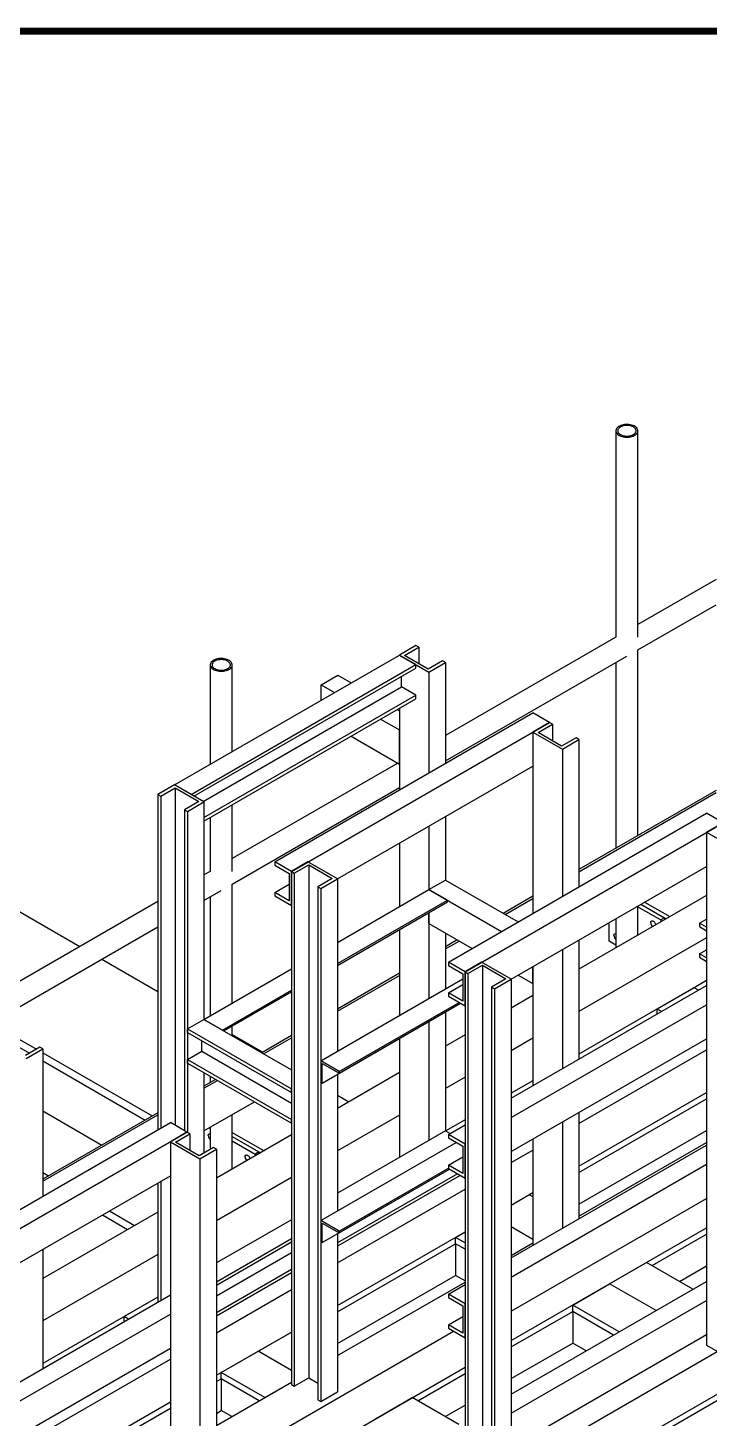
# Model space of a CAD drawing. Header units: millimetres. Extents: x 0 to 16187, y -20471 to 6290.
# Drawn here: x 383.9 to 481.9, y 5707 to 5907 of the extents above; entities that cross this region are included whole.
import ezdxf
from ezdxf.enums import TextEntityAlignment as Align

# ---------------------------------------------------------------- set-up
doc = ezdxf.new("R2010")
doc.units = ezdxf.units.MM
doc.layers.add('BORDER1', color=3, linetype='Continuous')
doc.layers.add('BORDER2', color=7, linetype='Continuous')
doc.styles.add('ROMANC', font='ROMANC', dxfattribs={"height": 5})
doc.styles.add('ROMANS', font='ROMANS.shx', dxfattribs={"width": 0.8})
doc.styles.add('ROMANT', font='ROMANT', dxfattribs={"height": 4})

# ---------------------------------------------------------------- blocks, each defined once
blk = doc.blocks.new('*U609')
at = {"layer": 'BORDER1', "color": 154, "true_color": 0x1859a9, "const_width": 1}
blk.add_lwpolyline([(1.81, 811), (1144, 811), (1144, 0), (0, 0), (0, 811)], close=True, dxfattribs=at)
at = {"layer": 'BORDER2', "flags": 8}
for tag, height, style, p in [('REV-A', 3.24, 'ROMANS', (986.93, 140.25)), ('RE-A', 8.06, 'ROMANT', (1084.63, 7.17))]:
    blk.add_attdef(tag, text='', height=height, dxfattribs=dict(at, style=style)).set_placement(p, align=Align.CENTER)
at = {"layer": 'BORDER2', "style": 'ROMANS', "width": 3.830216}
blk.add_attdef('DATE-A', text='', height=3.24, dxfattribs=at).set_placement((995.51, 140.25), (1008.51, 140.25), align=Align.FIT)
at = {"layer": 'BORDER2'}
for tag, height, style, p in [('DRN-A', 3.24, 'ROMANS', (1018.38, 140.25)), ('CHD-A', 3.24, 'ROMANS', (1032.35, 140.25)), ('APD-A', 3.24, 'ROMANS', (1046.64, 140.25)), ('CONS_CONT_VEND', 4.2, 'ROMANC', (1061.39, 72.83))]:
    blk.add_attdef(tag, text='', height=height, dxfattribs=dict(at, style=style)).set_placement(p, align=Align.CENTER)
at = {"layer": 'BORDER2', "style": 'ROMANS', "width": 0.8}
for tag, p, height in [('1:X', (997.23, 122.55), 3.5), ('LOC', (1042.74, 122.55), 3.5), ('PROJ_NO', (1118.64, 122.55), 3.5), ('CONS_DRG_NO', (1011, 63), 3)]:
    blk.add_attdef(tag, p, '', height=height, dxfattribs=at)
at = {"layer": 'BORDER2', "lineweight": 30, "width": 0.8, "flags": 104}
blk.add_attdef('COMMENTS-A', text='', height=2.2, dxfattribs=at).set_placement((1055.21, 142.07), align=Align.MIDDLE_LEFT)
at = {"layer": 'BORDER2', "style": 'ROMANS', "width": 0.8}
for tag, p in [('PROJECT_TITLE_1', (1061.07, 55.35)), ('PROJECT_TITLE_2', (1061.07, 49.3))]:
    blk.add_attdef(tag, text='', height=3.5, dxfattribs=at).set_placement(p, align=Align.MIDDLE)
at = {"layer": 'BORDER2', "style": 'ROMANT', "width": 0.8}
for tag, p in [('DRG_TITLE_1', (1061.07, 36.31)), ('DRG_TITLE_2', (1061.07, 28.31)), ('DRG_TITLE_3', (1061.07, 20.31))]:
    blk.add_attdef(tag, text='', height=5, dxfattribs=at).set_placement(p, align=Align.CENTER)
at = {"layer": 'BORDER2', "style": 'ROMANT'}
for tag, p in [('AR', (995, 7.17)), ('PA', (1011.74, 7.17)), ('DC', (1028.45, 7.17)), ('TS', (1120.84, 7.17))]:
    blk.add_attdef(tag, p, '', height=8.06, dxfattribs=at)
for tag, p in [('SRNO', (1074.7, 7.17)), ('SH', (1115.8, 7.18))]:
    blk.add_attdef(tag, text='', height=8.06, dxfattribs=at).set_placement(p, align=Align.RIGHT)
at = {"layer": 'BORDER2', "style": 'ROMANS', "flags": 2}
blk.add_attdef('TB_VERSION', text='', height=2, dxfattribs=at).set_placement((1, -1), align=Align.TOP_LEFT)

msp = doc.modelspace()

# ---------------------------------------------------------------- linework, layer by layer
at = {"color": 7, "linetype": 'Continuous', "lineweight": 25}
for p, q in [((468.4846, 5849.01187), (468.4846, 5819.3053)), ((471.6496, 5819.3053), (471.6496, 5849.01187)), ((482.90824, 5827.63189), (471.6496, 5821.13242)), ((471.6496, 5817.47789), (482.90824, 5823.97737)), ((468.4846, 5819.3053), (443.98201, 5805.16026)), ((439.73937, 5818.12636), (437.35289, 5816.74867)), ((438.09535, 5816.68744), (440.16364, 5817.88144)), ((440.16364, 5817.88144), (439.73937, 5818.12636)), ((440.16364, 5817.88144), (440.16364, 5815.49344)), ((471.6496, 5790.76114), (471.6496, 5817.47789)), ((405.00275, 5798.07333), (437.35289, 5816.74867)), ((407.38924, 5796.69565), (439.73937, 5815.37098)), ((410.14829, 5815.33504), (410.14829, 5801.04379)), ((413.31329, 5802.8709), (413.31329, 5815.33504)), ((439.73937, 5815.37098), (437.35289, 5816.74867)), ((437.35289, 5816.74867), (441.59553, 5814.29945)), ((441.48946, 5814.72806), (438.09535, 5816.68744)), ((439.73937, 5814.88106), (439.73937, 5815.37098)), ((443.55775, 5815.92206), (441.48946, 5814.72806)), ((441.59553, 5814.29945), (443.98201, 5815.67713)), ((443.98201, 5815.67713), (443.55775, 5815.92206)), ((443.98201, 5801.50573), (470.06697, 5816.56425)), ((443.98201, 5815.67713), (443.98201, 5801.16548)), ((468.4846, 5815.65077), (468.4846, 5788.93402)), ((407.81357, 5796.45068), (439.73937, 5814.88106)), ((426.10989, 5812.46078), (428.49637, 5813.83846)), ((428.49637, 5813.83846), (430.40405, 5812.73719)), ((437.67109, 5812.15566), (437.67109, 5813.68706)), ((441.59553, 5814.29945), (441.59553, 5799.78779)), ((409.13995, 5795.68498), (437.67109, 5812.15566)), ((426.10989, 5810.25823), (426.10989, 5812.46078)), ((426.10989, 5812.46078), (428.01756, 5811.3595)), ((439.73937, 5810.96166), (437.67109, 5812.15566)), ((409.24539, 5793.35786), (439.73937, 5810.96166)), ((409.24539, 5792.86794), (439.73937, 5810.47174)), ((437.35289, 5809.09405), (437.35289, 5797.33857)), ((439.73937, 5810.47174), (439.73937, 5810.96166)), ((419.42773, 5786.99059), (456.55084, 5808.42131)), ((434.64738, 5807.53219), (437.35289, 5805.97033)), ((437.03386, 5808.90988), (437.35289, 5808.72571)), ((458.93732, 5807.04362), (456.55084, 5808.42131)), ((421.81422, 5785.61291), (458.93732, 5807.04362)), ((430.40405, 5805.08257), (437.35289, 5801.07109)), ((437.35289, 5801.07109), (437.35289, 5805.97033)), ((458.93732, 5807.04362), (456.55084, 5805.66593)), ((456.55084, 5805.66593), (456.55084, 5779.58169)), ((456.55084, 5805.66593), (460.79348, 5803.21671)), ((457.2933, 5805.6047), (459.36159, 5806.7987)), ((460.68741, 5803.64532), (457.2933, 5805.6047)), ((459.36159, 5806.7987), (458.93732, 5807.04362)), ((459.36159, 5806.7987), (459.36159, 5804.4107)), ((462.7557, 5804.83932), (460.68741, 5803.64532)), ((460.79348, 5803.21671), (463.17996, 5804.59439)), ((460.79348, 5803.21671), (460.79348, 5782.03092)), ((463.17996, 5804.59439), (462.7557, 5804.83932)), ((463.17996, 5804.59439), (463.17996, 5783.4086)), ((437.12574, 5801.20222), (413.31329, 5787.45558)), ((428.44334, 5784.54057), (456.55084, 5800.76668)), ((405.00275, 5798.07333), (402.61627, 5796.69565)), ((403.04053, 5796.45072), (405.10882, 5797.64472)), ((407.38924, 5796.69565), (405.00275, 5798.07333)), ((409.24539, 5795.62411), (405.00275, 5798.07333)), ((405.10882, 5797.64472), (408.50293, 5795.68534)), ((405.10882, 5797.64472), (405.10882, 5749.08885)), ((413.31329, 5783.80105), (437.35289, 5797.67882)), ((482.90824, 5797.26061), (463.17996, 5785.87172)), ((402.61627, 5796.69565), (403.04053, 5796.45072)), ((402.61627, 5796.69565), (402.61627, 5748.44593)), ((403.04053, 5796.45072), (403.04053, 5748.69085)), ((408.50293, 5795.68534), (406.43464, 5794.49134)), ((406.85891, 5794.24642), (409.24539, 5795.62411)), ((409.24539, 5795.62411), (409.24539, 5764.33018)), ((413.31329, 5785.62846), (413.31329, 5795.21628)), ((463.17996, 5785.56557), (482.90824, 5796.95446)), ((406.43464, 5794.49134), (406.43464, 5748.32347)), ((406.43464, 5794.49134), (406.85891, 5794.24642)), ((406.85891, 5794.24642), (406.85891, 5748.07854)), ((410.14829, 5793.38917), (410.14829, 5785.62846)), ((443.98201, 5793.51086), (443.98201, 5784.38321)), ((444.40628, 5772.57079), (481.52938, 5794.0015)), ((483.91587, 5792.62381), (481.52938, 5794.0015)), ((441.59553, 5792.13317), (441.59553, 5783.00552)), ((446.79276, 5771.1931), (483.91587, 5792.62381)), ((483.91587, 5792.62381), (481.52938, 5791.24612)), ((481.52938, 5791.24612), (485.77202, 5788.7969)), ((481.52938, 5791.24612), (481.52938, 5717.45125)), ((437.35289, 5789.68394), (437.35289, 5780.55629)), ((373.39508, 5785.19814), (391.39897, 5774.80471)), ((410.14829, 5785.62846), (409.24539, 5785.10724)), ((419.42773, 5786.99059), (419.42773, 5786.50067)), ((421.81422, 5785.61291), (419.42773, 5786.99059)), ((419.42773, 5786.50067), (421.49602, 5785.30667)), ((421.49602, 5785.30667), (421.49602, 5781.38728)), ((424.2007, 5786.99059), (421.81422, 5785.61291)), ((421.81422, 5780.71366), (421.81422, 5785.61291)), ((421.81422, 5785.61291), (422.23848, 5785.36798)), ((421.81422, 5785.61291), (421.81422, 5711.81803)), ((422.23848, 5785.36798), (424.30677, 5786.56198)), ((422.23848, 5785.36798), (422.23848, 5711.57311)), ((428.44334, 5784.54137), (424.2007, 5786.99059)), ((424.30677, 5786.56198), (427.70088, 5784.6026)), ((424.30677, 5786.56198), (424.30677, 5712.7671)), ((453.42189, 5770.12077), (481.52938, 5786.34688)), ((413.31329, 5766.67853), (413.31329, 5783.80105)), ((419.42773, 5782.58127), (421.49602, 5783.77527)), ((427.70088, 5784.6026), (425.63259, 5783.4086)), ((425.63259, 5783.4086), (426.05686, 5783.16368)), ((425.63259, 5783.4086), (425.63259, 5709.61373)), ((426.05686, 5783.16368), (428.44334, 5784.54137)), ((426.05686, 5783.16368), (426.05686, 5709.36881)), ((428.44334, 5784.54137), (428.44334, 5759.73894)), ((441.59553, 5783.00552), (443.98201, 5784.38321)), ((443.98201, 5784.38321), (454.42511, 5778.35454)), ((402.61627, 5781.28032), (366.87202, 5760.64561)), ((409.24539, 5781.45271), (411.73066, 5782.88742)), ((410.14829, 5781.97394), (410.14829, 5764.85141)), ((419.42773, 5782.58127), (419.42773, 5782.09135)), ((421.49602, 5781.38728), (419.42773, 5782.58127)), ((419.42773, 5782.09135), (421.81422, 5780.71366)), ((428.44334, 5775.41292), (441.59553, 5783.00552)), ((428.44334, 5772.35139), (444.24718, 5781.47475)), ((428.44334, 5772.10643), (444.24718, 5781.22979)), ((444.24718, 5781.47475), (441.59553, 5783.00552)), ((441.59553, 5783.00552), (452.03863, 5776.97685)), ((444.24718, 5781.22979), (444.24718, 5781.47475)), ((456.55084, 5782.04481), (452.29176, 5779.58609)), ((452.55692, 5779.43302), (456.55084, 5781.73865)), ((481.52938, 5782.172), (463.17996, 5771.5791)), ((472.6098, 5781.19771), (476.22574, 5779.11027)), ((428.44334, 5772.10597), (441.80766, 5779.82103)), ((441.59553, 5778.10627), (441.59553, 5779.69857)), ((441.59553, 5779.69857), (441.59553, 5767.33154)), ((441.80766, 5779.82103), (441.80766, 5779.82149)), ((471.6496, 5776.46852), (471.6496, 5780.6434)), ((471.6496, 5780.52741), (474.92677, 5778.63553)), ((472.07947, 5780.89156), (475.4571, 5778.94169)), ((472.07947, 5780.89156), (475.69541, 5778.80412)), ((366.87202, 5756.99108), (402.61627, 5777.62579)), ((437.35289, 5777.24934), (437.35289, 5764.88231)), ((441.59553, 5778.10627), (447.7953, 5774.52722)), ((467.50215, 5775.57281), (467.50215, 5778.24913)), ((468.4846, 5778.81628), (468.4846, 5774.6414)), ((475.4571, 5778.94169), (474.92677, 5778.63553)), ((474.92677, 5778.63553), (474.92677, 5778.36039)), ((475.4571, 5778.94169), (475.4571, 5778.66655)), ((480.52176, 5778.16324), (481.52938, 5778.74493)), ((480.52176, 5778.16324), (480.52176, 5777.67331)), ((481.52938, 5777.58154), (480.52176, 5778.16324)), ((480.52176, 5777.67331), (481.52938, 5777.09162)), ((443.98201, 5776.72859), (443.98201, 5768.70923)), ((445.66194, 5775.75878), (443.98201, 5774.78898)), ((443.98201, 5774.48283), (445.92711, 5775.60571)), ((481.52938, 5776.04894), (463.17996, 5765.45604)), ((463.17996, 5775.75398), (463.17996, 5758.60618)), ((468.4846, 5775.00566), (467.50215, 5775.57281)), ((460.79348, 5774.37629), (460.79348, 5757.22849)), ((480.52176, 5773.75391), (481.52938, 5774.33561)), ((480.52176, 5773.75391), (480.52176, 5773.26399)), ((481.52938, 5773.17222), (480.52176, 5773.75391)), ((480.52176, 5773.26399), (481.52938, 5772.6823)), ((394.56422, 5772.97745), (402.61627, 5768.3291)), ((409.24539, 5764.33018), (421.81422, 5771.58601)), ((444.40628, 5772.57079), (444.40628, 5772.08086)), ((446.79276, 5771.1931), (444.40628, 5772.57079)), ((444.40628, 5772.08086), (446.47456, 5770.88686)), ((449.17925, 5772.57079), (446.79276, 5771.1931)), ((446.79276, 5766.29385), (446.79276, 5771.1931)), ((446.79276, 5771.1931), (447.21703, 5770.94817)), ((446.79276, 5771.1931), (446.79276, 5697.39822)), ((447.21703, 5770.94817), (449.28531, 5772.14217)), ((453.42189, 5770.12156), (449.17925, 5772.57079)), ((449.28531, 5772.14217), (452.67943, 5770.18279)), ((449.28531, 5772.14217), (449.28531, 5698.3473)), ((456.55084, 5769.47276), (456.55084, 5771.92707)), ((456.55084, 5771.92707), (456.55084, 5754.77926)), ((426.05686, 5758.36125), (446.47456, 5770.14815)), ((437.35289, 5770.96207), (428.44334, 5765.8187)), ((428.44334, 5765.51254), (437.35289, 5770.65591)), ((444.40628, 5768.16147), (446.47456, 5769.35546)), ((446.47456, 5770.88686), (446.47456, 5766.96747)), ((447.21703, 5770.94817), (447.21703, 5697.1533)), ((452.67943, 5770.18279), (450.61114, 5768.9888)), ((451.0354, 5768.74387), (453.42189, 5770.12156)), ((453.42189, 5770.12156), (453.42189, 5696.32669)), ((453.42189, 5752.97296), (481.52938, 5769.19907)), ((454.42511, 5770.69991), (456.55084, 5769.47276)), ((481.52938, 5769.92588), (463.17996, 5759.33298)), ((481.52938, 5769.92588), (479.72626, 5768.88496)), ((411.89704, 5762.79942), (421.81422, 5768.52448)), ((412.10921, 5762.67694), (421.81422, 5768.27952)), ((412.10961, 5762.67671), (421.81422, 5768.27906)), ((444.40628, 5768.16147), (444.40628, 5767.67154)), ((446.47456, 5766.96747), (444.40628, 5768.16147)), ((444.40628, 5767.67154), (446.79276, 5766.29385)), ((450.61114, 5768.9888), (450.61114, 5695.19392)), ((450.61114, 5768.9888), (451.0354, 5768.74387)), ((451.0354, 5768.74387), (451.0354, 5694.949)), ((456.55084, 5767.75219), (453.42189, 5765.94589)), ((479.72626, 5768.88496), (474.42296, 5765.82343)), ((480.35576, 5768.52155), (479.72626, 5768.88496)), ((426.26899, 5755.17676), (446.1596, 5766.65937)), ((428.70851, 5756.83049), (445.94704, 5766.78208)), ((428.70851, 5756.58553), (446.1592, 5766.6596)), ((443.98201, 5765.40228), (443.98201, 5748.31252)), ((453.42189, 5750.21758), (481.52938, 5766.44369)), ((475.05246, 5765.46002), (474.42296, 5765.82343)), ((474.42296, 5765.09662), (474.42296, 5765.82343)), ((406.85891, 5762.95249), (409.24539, 5764.33018)), ((409.24539, 5764.50219), (409.39437, 5764.41619)), ((411.89704, 5762.79942), (409.24539, 5764.33018)), ((409.24539, 5764.33018), (421.81422, 5757.07436)), ((413.31329, 5761.98184), (413.31329, 5763.37158)), ((441.59553, 5764.02459), (441.59553, 5746.93483)), ((382.25159, 5761.7162), (385.15388, 5760.04074)), ((406.85891, 5762.46257), (406.85891, 5762.95249)), ((406.85891, 5762.95249), (421.81422, 5754.31898)), ((406.85891, 5762.46257), (421.81422, 5753.82905)), ((408.92719, 5759.73717), (408.92719, 5761.26857)), ((413.31329, 5762.15385), (417.70412, 5759.61907)), ((421.81422, 5761.99178), (417.55514, 5759.53307)), ((417.8203, 5759.37999), (421.81422, 5761.68563)), ((437.35289, 5761.57536), (437.35289, 5744.4856)), ((446.79276, 5762.11897), (443.98201, 5760.49636)), ((456.55084, 5761.62913), (453.42189, 5759.82283)), ((453.42189, 5745.31834), (481.52938, 5761.54445)), ((382.25159, 5760.55263), (384.14609, 5759.45896)), ((385.6457, 5760.32466), (383.57742, 5759.13067)), ((383.68348, 5758.70205), (386.06997, 5760.07974)), ((386.06997, 5760.07974), (385.6457, 5760.32466)), ((386.06997, 5760.07974), (386.06997, 5738.89395)), ((386.06997, 5759.5119), (401.79421, 5750.43448)), ((406.85891, 5758.54317), (408.92719, 5759.73717)), ((408.92719, 5759.73717), (421.81422, 5752.29765)), ((463.17996, 5749.35239), (481.52938, 5759.94529)), ((386.06997, 5758.34833), (400.78642, 5749.8527)), ((406.85891, 5758.05325), (406.85891, 5758.54317)), ((406.85891, 5758.54317), (421.81422, 5749.90966)), ((406.85891, 5758.05325), (421.81422, 5749.41973)), ((428.70851, 5756.83049), (426.05686, 5758.36125)), ((426.05686, 5758.36125), (426.05686, 5755.29923)), ((426.26899, 5757.99383), (428.70851, 5756.58553)), ((426.26899, 5755.17676), (426.26899, 5757.99383)), ((409.24539, 5756.67556), (409.24539, 5745.10886)), ((410.92532, 5755.70576), (409.24539, 5754.73596)), ((409.24539, 5754.4298), (411.19049, 5755.55268)), ((410.14829, 5756.15433), (410.14829, 5755.25719)), ((426.05686, 5755.29923), (426.26899, 5755.17676)), ((437.35289, 5756.66945), (428.44334, 5751.52608)), ((428.44334, 5756.43199), (428.44334, 5736.77373)), ((428.70851, 5756.58553), (428.70851, 5756.83049)), ((446.79276, 5755.99591), (443.98201, 5754.3733)), ((456.55084, 5755.50607), (453.42189, 5753.69977)), ((421.81422, 5753.82905), (421.81422, 5754.31898)), ((428.44334, 5753.41945), (430.08323, 5752.47277)), ((463.17996, 5743.22933), (481.52938, 5753.82223)), ((386.06997, 5751.15112), (394.55279, 5746.2541)), ((409.24539, 5748.30575), (416.49465, 5752.49065)), ((463.17996, 5742.31072), (481.52938, 5752.90362)), ((367.29628, 5728.05613), (404.41939, 5749.48685)), ((402.61627, 5750.90904), (386.06997, 5741.35707)), ((386.06997, 5741.05092), (402.61627, 5750.60289)), ((406.80587, 5748.10916), (404.41939, 5749.48685)), ((413.31329, 5742.79168), (413.31329, 5750.65409)), ((421.81422, 5749.41973), (421.81422, 5749.90966)), ((437.35289, 5750.54639), (428.44334, 5745.40302)), ((446.79276, 5749.87285), (444.03595, 5748.28138)), ((444.40628, 5747.76836), (446.79276, 5749.14605)), ((460.79348, 5749.57387), (460.79348, 5734.26328)), ((463.17996, 5750.95155), (463.17996, 5735.64097)), ((369.68277, 5726.67845), (406.80587, 5748.10916)), ((406.80587, 5748.10916), (404.41939, 5746.73147)), ((405.16185, 5746.67024), (407.23014, 5747.86424)), ((407.23014, 5747.86424), (406.80587, 5748.10916)), ((407.23014, 5747.86424), (407.23014, 5745.47624)), ((410.01899, 5748.75233), (410.14829, 5748.67769)), ((410.14829, 5748.82698), (410.14829, 5745.63009)), ((421.81422, 5747.69917), (411.04852, 5741.48426)), ((413.31329, 5748.07519), (417.88943, 5745.43343)), ((413.31329, 5747.46288), (417.12079, 5745.26485)), ((413.31329, 5747.46288), (417.3591, 5745.12728)), ((443.98201, 5748.31252), (428.44334, 5739.34223)), ((443.98201, 5748.31252), (444.66545, 5747.91798)), ((446.79276, 5746.39067), (444.40628, 5747.76836)), ((444.40628, 5747.76836), (444.40628, 5747.27843)), ((444.40628, 5747.27843), (446.47456, 5746.08444)), ((456.55084, 5747.12464), (456.55084, 5731.87105)), ((463.17996, 5737.74735), (481.52938, 5748.34025)), ((404.41939, 5746.73147), (408.66203, 5744.28224)), ((404.41939, 5746.73147), (404.41939, 5672.93659)), ((408.55596, 5744.71086), (405.16185, 5746.67024)), ((410.62425, 5745.90486), (408.55596, 5744.71086)), ((408.66203, 5744.28224), (411.04852, 5745.65993)), ((411.04852, 5745.65993), (410.62425, 5745.90486)), ((411.04852, 5745.65993), (411.04852, 5671.86506)), ((413.31329, 5746.85057), (416.59046, 5744.9587)), ((417.12079, 5745.26485), (416.59046, 5744.9587)), ((417.12079, 5745.26485), (417.12079, 5744.98971)), ((426.05686, 5735.39604), (445.52313, 5746.63369)), ((446.47456, 5746.08444), (446.47456, 5742.16504)), ((446.79276, 5741.49143), (446.79276, 5746.39067)), ((453.42189, 5730.00775), (481.52938, 5746.23386)), ((453.42189, 5743.71918), (456.55084, 5745.52548)), ((463.17996, 5736.00412), (481.52938, 5746.59702)), ((408.66203, 5744.28224), (408.66203, 5670.48737)), ((416.59046, 5744.9587), (416.59046, 5744.68356)), ((444.40628, 5743.35904), (446.47456, 5744.55304)), ((444.40628, 5743.35904), (444.40628, 5742.86911)), ((446.47456, 5742.16504), (444.40628, 5743.35904)), ((453.42189, 5727.25237), (481.52938, 5743.47848)), ((376.31189, 5725.60611), (404.41939, 5741.83222)), ((386.06997, 5742.3033), (386.88952, 5741.83018)), ((421.81422, 5741.57611), (411.04852, 5735.3612)), ((426.26899, 5732.21155), (444.56835, 5742.77555)), ((445.68499, 5742.13093), (428.44334, 5732.17754)), ((446.10932, 5741.88597), (428.44334, 5731.68761)), ((428.70851, 5733.86528), (444.40628, 5742.92741)), ((428.70851, 5733.62032), (444.56795, 5742.77578)), ((444.40628, 5742.86911), (446.79276, 5741.49143)), ((356.18255, 5637.19131), (532.70624, 5739.09627)), ((402.61627, 5740.7913), (402.61627, 5723.6435)), ((403.04053, 5741.03623), (403.04053, 5723.88842)), ((428.44334, 5729.29937), (446.79276, 5739.89226)), ((453.42189, 5737.59612), (456.55084, 5739.40242)), ((453.42189, 5737.59612), (456.02051, 5739.09627)), ((456.55084, 5738.79011), (456.02051, 5739.09627)), ((453.42189, 5722.35313), (481.52938, 5738.57924)), ((402.61627, 5736.61643), (386.06997, 5727.06445)), ((394.64489, 5736.18953), (398.26084, 5734.10209)), ((395.65269, 5736.77131), (399.26863, 5734.68388)), ((421.81422, 5735.51532), (411.04852, 5729.30041)), ((428.70851, 5733.86528), (426.05686, 5735.39604)), ((426.05686, 5735.39604), (426.05686, 5732.33402)), ((426.26899, 5735.02862), (428.70851, 5733.62032)), ((426.26899, 5732.21155), (426.26899, 5735.02862)), ((428.44334, 5723.17631), (446.79276, 5733.7692)), ((428.44334, 5733.46678), (428.44334, 5710.74649)), ((428.70851, 5733.62032), (428.70851, 5733.86528)), ((445.4139, 5732.9732), (446.79276, 5733.7692)), ((456.55084, 5732.66705), (453.42189, 5734.47335)), ((453.42189, 5718.12478), (481.52938, 5734.35089)), ((473.68063, 5728.90129), (481.52938, 5733.43229)), ((386.06997, 5731.23933), (386.06997, 5714.09152)), ((421.81422, 5732.75994), (411.04852, 5726.54504)), ((421.81422, 5732.27002), (411.04852, 5726.05511)), ((426.05686, 5732.33402), (426.26899, 5732.21155)), ((428.44334, 5722.2577), (445.4139, 5732.0546)), ((446.79276, 5732.17721), (445.4139, 5732.9732)), ((445.4139, 5732.0546), (445.4139, 5732.9732)), ((446.79276, 5731.2586), (445.4139, 5732.0546)), ((445.4139, 5732.0546), (445.4139, 5727.49122)), ((453.42189, 5730.3709), (456.55084, 5732.17721)), ((456.55084, 5731.87105), (456.60021, 5731.84255)), ((402.61627, 5730.49337), (386.06997, 5720.94139)), ((421.81422, 5730.73862), (411.04852, 5724.52371)), ((467.5817, 5726.29907), (472.885, 5729.3606)), ((479.56626, 5725.50359), (472.885, 5729.3606)), ((421.81422, 5728.35062), (411.04852, 5722.13572)), ((421.81422, 5727.8607), (411.04852, 5721.64579)), ((428.44334, 5717.69433), (445.4139, 5727.49122)), ((446.79276, 5726.69523), (445.4139, 5727.49122)), ((477.63305, 5726.61961), (481.52938, 5728.86891)), ((411.04852, 5719.25755), (421.81422, 5725.47246)), ((428.44334, 5715.9511), (446.79276, 5726.54399)), ((444.40628, 5724.80315), (446.79276, 5726.18084)), ((453.42189, 5710.41077), (481.52938, 5726.63688)), ((462.2784, 5723.23754), (467.5817, 5726.29907)), ((474.26296, 5722.44206), (467.5817, 5726.29907)), ((376.31189, 5708.45831), (404.41939, 5724.68442)), ((402.61627, 5724.3703), (386.06997, 5714.81833)), ((402.61627, 5724.3703), (397.79026, 5721.58431)), ((446.79276, 5723.42546), (444.40628, 5724.80315)), ((444.40628, 5724.80315), (444.40628, 5724.31322)), ((444.40628, 5724.31322), (446.47456, 5723.11923)), ((446.47456, 5723.11923), (446.47456, 5719.19983)), ((446.79276, 5718.52621), (446.79276, 5723.42546)), ((453.42189, 5707.65539), (481.52938, 5723.8815)), ((468.95966, 5719.38053), (462.2784, 5723.23754)), ((462.2784, 5722.31893), (462.2784, 5723.23754)), ((376.31189, 5705.70293), (404.41939, 5721.92904)), ((398.41976, 5721.22091), (397.79026, 5721.58431)), ((397.79026, 5720.85751), (397.79026, 5721.58431)), ((444.40628, 5720.39383), (446.47456, 5721.58782)), ((453.42189, 5717.20617), (462.2784, 5722.31893)), ((468.16403, 5718.92123), (462.2784, 5722.31893)), ((462.2784, 5722.31893), (462.2784, 5717.75556)), ((411.04852, 5699.78622), (445.15171, 5719.47357)), ((411.04852, 5713.13449), (421.81422, 5719.34939)), ((417.04125, 5716.59402), (421.81422, 5719.34939)), ((444.40628, 5720.39383), (444.40628, 5719.9039)), ((446.47456, 5719.19983), (444.40628, 5720.39383)), ((444.40628, 5719.9039), (446.79276, 5718.52621)), ((453.42189, 5702.75615), (481.52938, 5718.98226)), ((453.42189, 5712.6428), (462.2784, 5717.75556)), ((464.21161, 5716.63954), (462.2784, 5717.75556)), ((481.52938, 5717.45125), (485.77202, 5715.00202)), ((376.31189, 5700.80369), (404.41939, 5717.0298)), ((386.06997, 5704.83774), (404.41939, 5715.43064)), ((411.73794, 5713.53249), (417.04125, 5716.59402)), ((421.81422, 5713.83864), (417.04125, 5716.59402)), ((428.60244, 5716.04294), (428.44334, 5716.13479)), ((428.44334, 5715.9511), (428.60244, 5716.04294)), ((453.42189, 5699.44945), (483.06734, 5716.5634)), ((411.04852, 5693.66315), (446.79276, 5714.29787)), ((411.73794, 5712.61388), (411.73794, 5713.53249)), ((417.99584, 5709.91988), (411.73794, 5713.53249)), ((440.00467, 5709.46058), (446.79276, 5713.37926)), ((411.04852, 5712.21588), (411.73794, 5712.61388)), ((411.04852, 5705.90928), (421.81422, 5712.12418)), ((417.20021, 5709.46058), (411.73794, 5712.61388)), ((411.73794, 5712.61388), (411.73794, 5708.05051)), ((417.99584, 5709.91988), (421.81422, 5712.12418)), ((421.81422, 5711.81803), (422.23848, 5711.57311)), ((422.23848, 5711.57311), (424.30677, 5712.7671)), ((424.30677, 5712.7671), (425.63259, 5712.00172)), ((386.06997, 5698.71468), (404.41939, 5709.30757)), ((425.63259, 5709.61373), (426.05686, 5709.36881)), ((426.05686, 5709.36881), (428.44334, 5710.74649)), ((433.90574, 5706.85835), (439.20904, 5709.91988)), ((445.8903, 5706.06288), (439.20904, 5709.91988)), ((461.48304, 5697.06138), (483.75677, 5709.91973)), ((386.06997, 5697.79607), (404.41939, 5708.38897)), ((411.04852, 5707.65251), (411.73794, 5708.05051)), ((413.24779, 5707.17889), (411.73794, 5708.05051)), ((443.95709, 5707.17889), (446.79276, 5708.81589))]:
    msp.add_line(p, q, dxfattribs=at)
at = {"color": 7, "linetype": 'Continuous', "lineweight": 25, "flags": 128}
for points in [[(470.39186, 5848.11776), (470.59124, 5848.14988), (470.78165, 5848.19675), (470.95984, 5848.25757), (471.12276, 5848.33129), (471.26761, 5848.41666), (471.39192, 5848.51221), (471.49356, 5848.61631), (471.57079, 5848.72718), (471.6223, 5848.84292), (471.64719, 5848.96155), (471.64505, 5849.08104), (471.61591, 5849.19935), (471.56027, 5849.31446), (471.47908, 5849.42438), (471.37374, 5849.52725), (471.24603, 5849.62129), (471.09815, 5849.70491), (470.93263, 5849.77668), (470.75231, 5849.83535), (470.56025, 5849.87994), (470.35976, 5849.90967), (470.15426, 5849.92404), (469.94727, 5849.92281), (469.74233, 5849.90599), (469.54295, 5849.87387), (469.35254, 5849.827), (469.17435, 5849.76618), (469.01144, 5849.69246), (468.86658, 5849.60709), (468.74227, 5849.51154), (468.64063, 5849.40744), (468.5634, 5849.29657), (468.51189, 5849.18083), (468.487, 5849.0622), (468.48914, 5848.9427), (468.51828, 5848.82439), (468.57392, 5848.70929), (468.65511, 5848.59937), (468.76045, 5848.4965), (468.88816, 5848.40245), (469.03604, 5848.31883), (469.20156, 5848.24707), (469.38188, 5848.18839), (469.57394, 5848.14381), (469.77443, 5848.11407), (469.97993, 5848.0997), (470.18692, 5848.10094), (470.39186, 5848.11776)], [(470.33706, 5848.26862), (470.51754, 5848.29836), (470.68886, 5848.34263), (470.84751, 5848.40052), (470.99028, 5848.47086), (471.11426, 5848.55222), (471.21691, 5848.64293), (471.29616, 5848.74115), (471.3504, 5848.84488), (471.3785, 5848.95201), (471.37991, 5849.06036), (471.3546, 5849.16772), (471.30307, 5849.27191), (471.22638, 5849.37081), (471.1261, 5849.4624), (471.00425, 5849.54482), (470.86333, 5849.61639), (470.7062, 5849.67565), (470.53606, 5849.7214), (470.35637, 5849.75271), (470.17079, 5849.76893), (469.98311, 5849.76975), (469.79713, 5849.75513), (469.61665, 5849.72539), (469.44533, 5849.68112), (469.28668, 5849.62322), (469.14391, 5849.55288), (469.01993, 5849.47153), (468.91728, 5849.38082), (468.83803, 5849.2826), (468.78379, 5849.17887), (468.75569, 5849.07174), (468.75428, 5848.96339), (468.77959, 5848.85603), (468.83112, 5848.75183), (468.90781, 5848.65294), (469.00809, 5848.56135), (469.12994, 5848.47893), (469.27086, 5848.40736), (469.42799, 5848.3481), (469.59813, 5848.30235), (469.77782, 5848.27104), (469.9634, 5848.25481), (470.15108, 5848.254), (470.33706, 5848.26862)], [(412.05555, 5814.44093), (412.25493, 5814.47305), (412.44534, 5814.51992), (412.62353, 5814.58073), (412.78645, 5814.65445), (412.9313, 5814.73982), (413.05561, 5814.83537), (413.15725, 5814.93948), (413.23448, 5815.05035), (413.28599, 5815.16609), (413.31088, 5815.28472), (413.30874, 5815.40421), (413.2796, 5815.52252), (413.22396, 5815.63762), (413.14277, 5815.74754), (413.03743, 5815.85041), (412.90972, 5815.94446), (412.76184, 5816.02808), (412.59632, 5816.09984), (412.416, 5816.15852), (412.22394, 5816.2031), (412.02345, 5816.23284), (411.81795, 5816.24721), (411.61096, 5816.24597), (411.40602, 5816.22915), (411.20664, 5816.19703), (411.01623, 5816.15016), (410.83804, 5816.08935), (410.67513, 5816.01562), (410.53028, 5815.93026), (410.40597, 5815.8347), (410.30432, 5815.7306), (410.22709, 5815.61973), (410.17558, 5815.50399), (410.15069, 5815.38536), (410.15283, 5815.26587), (410.18197, 5815.14756), (410.23761, 5815.03246), (410.3188, 5814.92253), (410.42415, 5814.81967), (410.55185, 5814.72562), (410.69973, 5814.642), (410.86525, 5814.57024), (411.04558, 5814.51156), (411.23763, 5814.46697), (411.43812, 5814.43724), (411.64362, 5814.42287), (411.85061, 5814.4241), (412.05555, 5814.44093)], [(412.00075, 5814.59178), (412.18124, 5814.62153), (412.35255, 5814.6658), (412.5112, 5814.72369), (412.65397, 5814.79403), (412.77795, 5814.87538), (412.8806, 5814.96609), (412.95986, 5815.06431), (413.01409, 5815.16804), (413.04219, 5815.27517), (413.0436, 5815.38352), (413.01829, 5815.49089), (412.96676, 5815.59508), (412.89008, 5815.69397), (412.78979, 5815.78556), (412.66794, 5815.86798), (412.52702, 5815.93955), (412.36989, 5815.99882), (412.19975, 5816.04457), (412.02006, 5816.07587), (411.83449, 5816.0921), (411.6468, 5816.09291), (411.46082, 5816.0783), (411.28034, 5816.04855), (411.10902, 5816.00428), (410.95037, 5815.94639), (410.8076, 5815.87605), (410.68362, 5815.7947), (410.58097, 5815.70399), (410.50172, 5815.60577), (410.44749, 5815.50203), (410.41938, 5815.3949), (410.41797, 5815.28655), (410.44328, 5815.17919), (410.49481, 5815.075), (410.5715, 5814.9761), (410.67178, 5814.88451), (410.79363, 5814.8021), (410.93455, 5814.73053), (411.09168, 5814.67126), (411.26182, 5814.62551), (411.44151, 5814.59421), (411.62709, 5814.57798), (411.81477, 5814.57717), (412.00075, 5814.59178)], [(473.49488, 5778.23734), (473.50419, 5778.32735), (473.53165, 5778.40211), (473.57587, 5778.45786), (473.63466, 5778.4918), (473.70504, 5778.50224), (473.78351, 5778.48865), (473.86611, 5778.45171), (473.94872, 5778.39328), (474.02718, 5778.31627), (474.09757, 5778.22457), (474.15635, 5778.12276), (474.20058, 5778.01594), (474.21913, 5777.95188)], [(468.19158, 5776.39962), (468.20089, 5776.48964), (468.22835, 5776.5644), (468.27257, 5776.62015), (468.33135, 5776.65409), (468.40174, 5776.66453), (468.48021, 5776.65094), (468.4846, 5776.64953)], [(409.85527, 5747.62203), (409.86458, 5747.71205), (409.89204, 5747.78681), (409.93626, 5747.84256), (409.99504, 5747.8765), (410.06543, 5747.88694), (410.1439, 5747.87335), (410.14829, 5747.87194)], [(415.15857, 5744.5605), (415.16788, 5744.65052), (415.19534, 5744.72528), (415.23956, 5744.78103), (415.29835, 5744.81497), (415.36873, 5744.82541), (415.4472, 5744.81182), (415.5298, 5744.77488), (415.61241, 5744.71644), (415.69088, 5744.63944), (415.76126, 5744.54773), (415.82004, 5744.44592), (415.86427, 5744.33911), (415.88282, 5744.27504)]]:
    msp.add_lwpolyline(points, dxfattribs=at)
at = {"color": 7, "linetype": 'Continuous', "lineweight": 25}
for centre, radius, start, end in [((474.31052, 5778.2767), 0.81659, 182.7629152, 226.767558), ((469.00512, 5776.43779), 0.81443, 182.6860962, 230.2734615), ((410.66881, 5747.6602), 0.81443, 182.6860962, 230.2734615), ((415.97422, 5744.59986), 0.81659, 182.7629152, 226.767558)]:
    msp.add_arc(centre, radius, start, end, dxfattribs=at)

# ---------------------------------------------------------------- block references
at = {"layer": 'BORDER1'}
msp.add_blockref('*U609', (30, 5095.49056), dxfattribs=at)

doc.saveas('drawing.dxf')
